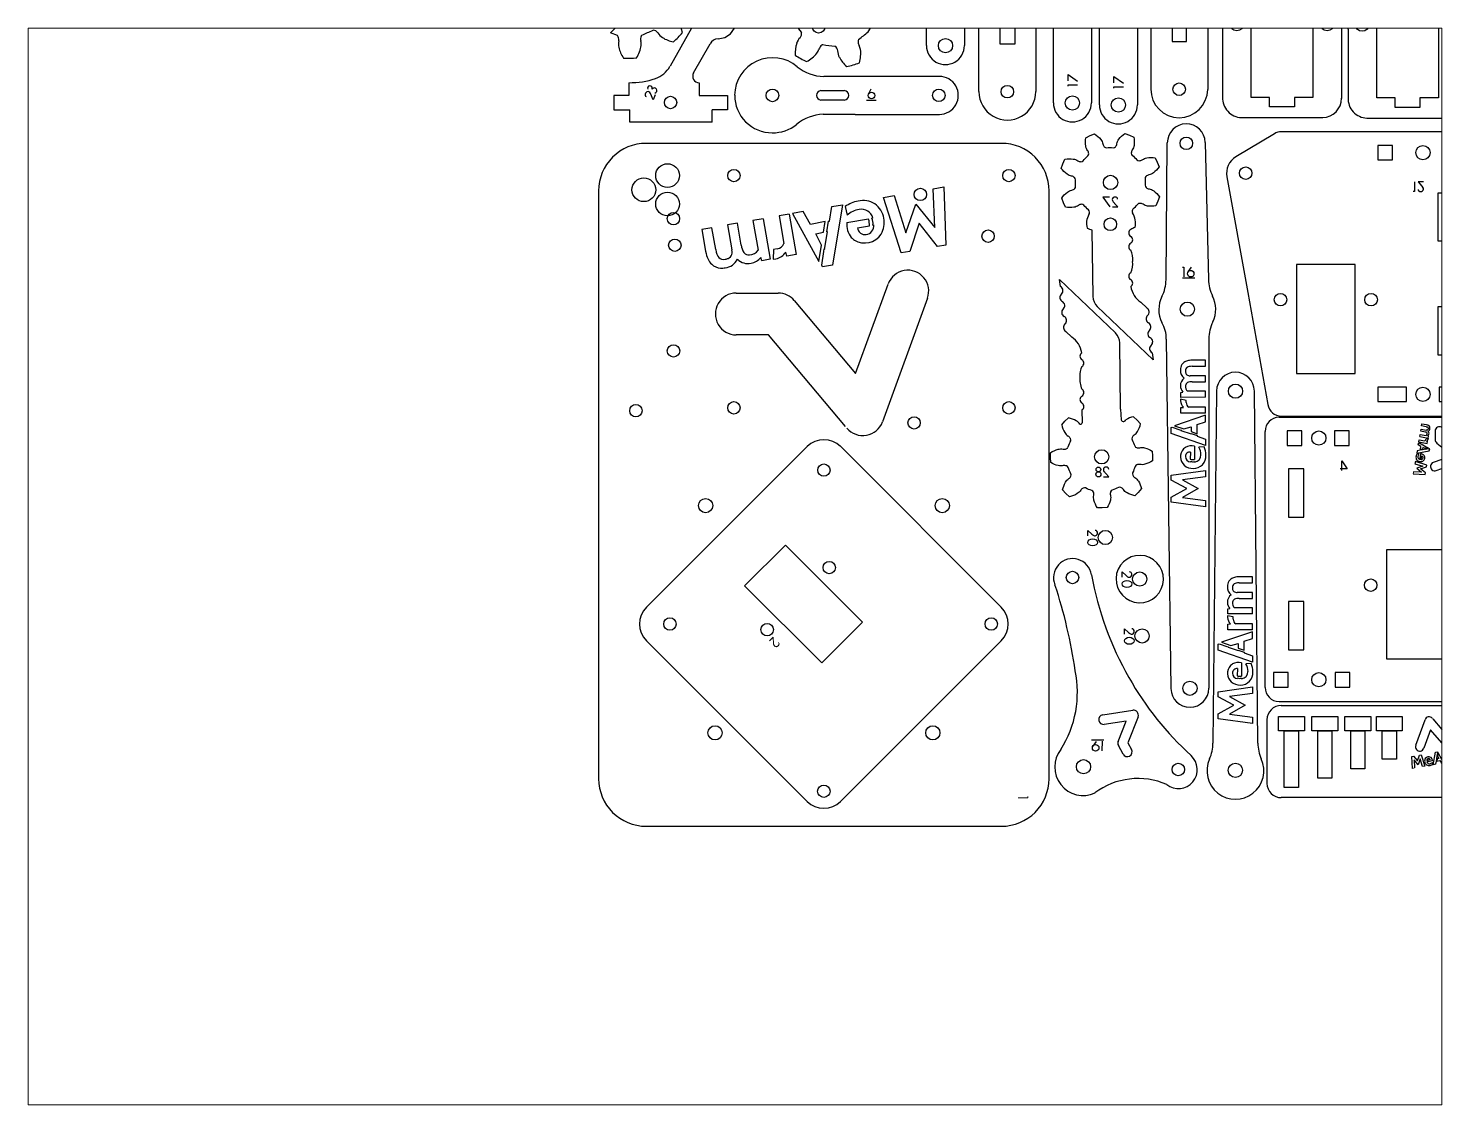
# Paper-space layout 'Layout1' of a CAD drawing. Header units: centimetres. Extents: x 1.05 to 9.45, y 0.8 to 7.2.
# The model-space entities are those that its viewports show. They can reach past a viewport. Long polylines and large blocks are cut down to what shows.
import ezdxf

# ---------------------------------------------------------------- set-up
doc = ezdxf.new("R2010")
doc.units = ezdxf.units.CM
doc.header["$MEASUREMENT"] = 0
for name, color, linetype in [('First Cuts', 1, 'Continuous'), ('Last Cut', 250, 'Continuous'), ('Layer 1', 3, 'Continuous'), ('Vector Etch', 5, 'Continuous')]:
    doc.layers.add(name, color=color, linetype=linetype)

msp = doc.modelspace()

# ---------------------------------------------------------------- linework, layer by layer
at = {"layer": 'First Cuts'}
for p, q in [((13.712, 15.311), (13.712, 17.628)), ((15.012, 17.628), (15.012, 15.311)), ((16.36, 15.301), (16.36, 17.618)), ((17.66, 17.618), (17.66, 15.301)), ((4.634, 15.454), (5.134, 15.454)), ((5.134, 15.253), (4.634, 15.253)), ((14.1, 15.311), (13.712, 15.311)), ((14.1, 15.111), (14.1, 15.311)), ((15.012, 15.311), (14.624, 15.311)), ((14.624, 15.311), (14.624, 15.111)), ((16.748, 15.301), (16.36, 15.301)), ((16.748, 15.101), (16.748, 15.301)), ((17.66, 15.301), (17.272, 15.301)), ((17.272, 15.301), (17.272, 15.101)), ((14.624, 15.111), (14.1, 15.111)), ((17.272, 15.101), (16.748, 15.101)), ((10.582, 2.281), (11.215, 2.38)), ((11.072, 2.151), (10.613, 2.08)), ((10.904, 1.718), (11.072, 2.151)), ((11.325, 2.242), (11.111, 1.689)), ((14.289, 2.245), (14.834, 2.245)), ((14.289, 1.945), (14.289, 2.245)), ((14.834, 2.245), (14.834, 1.945)), ((14.993, 2.245), (15.539, 2.245)), ((14.993, 1.945), (14.993, 2.245)), ((15.539, 2.245), (15.539, 1.945)), ((15.688, 2.245), (16.234, 2.245)), ((15.688, 1.945), (15.688, 2.245)), ((16.234, 2.245), (16.234, 1.945)), ((16.353, 2.245), (16.898, 2.245)), ((16.353, 1.945), (16.353, 2.245)), ((16.898, 2.245), (16.898, 1.945)), ((14.834, 1.945), (14.289, 1.945)), ((14.411, 0.745), (14.411, 1.945)), ((14.411, 1.945), (14.711, 1.945)), ((14.711, 1.945), (14.711, 0.745)), ((15.539, 1.945), (14.993, 1.945)), ((15.116, 0.945), (15.116, 1.945)), ((15.116, 1.945), (15.416, 1.945)), ((15.416, 1.945), (15.416, 0.945)), ((16.234, 1.945), (15.688, 1.945)), ((15.811, 1.145), (15.811, 1.945)), ((15.811, 1.945), (16.111, 1.945)), ((16.111, 1.945), (16.111, 1.145)), ((16.898, 1.945), (16.353, 1.945)), ((16.476, 1.345), (16.476, 1.945)), ((16.476, 1.945), (16.776, 1.945)), ((16.776, 1.945), (16.776, 1.345)), ((11.009, 1.453), (10.91, 1.633)), ((11.111, 1.689), (11.187, 1.551)), ((16.776, 1.345), (16.476, 1.345)), ((15.416, 0.945), (15.116, 0.945)), ((16.111, 1.145), (15.811, 1.145)), ((14.711, 0.745), (14.411, 0.745))]:
    msp.add_line(p, q, dxfattribs=at)
for points in [[(8.414, 17.232), (8.724, 17.232), (8.724, 16.432), (8.414, 16.432)], [(12.344, 16.993), (12.044, 16.993), (12.044, 16.493), (12.344, 16.493)], [(16.38, 14.299), (16.38, 13.991), (16.69, 13.992), (16.69, 14.299)], [(17.975, 12.275), (17.655, 12.275), (17.655, 13.295), (17.975, 13.295)], [(14.665, 9.485), (15.905, 9.485), (15.905, 11.785), (14.665, 11.785)], [(17.975, 9.875), (17.655, 9.875), (17.655, 10.895), (17.975, 10.895)], [(16.38, 9.199), (16.38, 8.892), (16.99, 8.892), (16.99, 9.199)], [(17.68, 9.199), (17.68, 8.892), (18.29, 8.892), (18.29, 9.199)], [(14.781, 7.968), (14.781, 8.276), (14.471, 8.276), (14.471, 7.968)], [(15.781, 7.968), (15.781, 8.276), (15.471, 8.276), (15.471, 7.968)], [(14.819, 7.472), (14.499, 7.472), (14.499, 6.452), (14.819, 6.452)], [(3.89, 5.865), (5.516, 4.239), (4.652, 3.376), (3.027, 5.001)], [(16.569, 3.462), (17.809, 3.462), (17.809, 5.762), (16.569, 5.762)], [(14.819, 4.672), (14.499, 4.672), (14.499, 3.652), (14.819, 3.652)], [(14.494, 2.868), (14.494, 3.176), (14.184, 3.176), (14.184, 2.868)], [(15.794, 2.868), (15.794, 3.176), (15.484, 3.176), (15.484, 2.868)]]:
    msp.add_lwpolyline(points, close=True, dxfattribs=at)
for centre, radius in [((2.454, 16.945), 0.132), ((13.407, 16.867), 0.15), ((15.312, 16.867), 0.15), ((16.054, 16.857), 0.15), ((17.96, 16.857), 0.15), ((4.587, 16.799), 0.132), ((7.263, 16.403), 0.15), ((8.568, 15.431), 0.132), ((12.194, 15.483), 0.132), ((1.465, 15.203), 0.131), ((3.614, 15.353), 0.133), ((7.124, 15.353), 0.132), ((9.941, 15.193), 0.15), ((10.911, 15.151), 0.15), ((12.343, 14.342), 0.132), ((17.335, 14.145), 0.15), ((2.801, 13.661), 0.131), ((8.601, 13.661), 0.131), ((13.597, 13.712), 0.132), ((10.745, 13.516), 0.151), ((6.734, 13.263), 0.131), ((1.525, 12.752), 0.131), ((10.741, 12.634), 0.132), ((1.555, 12.191), 0.131), ((8.162, 12.383), 0.131), ((14.329, 11.042), 0.132), ((16.241, 11.042), 0.132), ((12.366, 10.842), 0.15), ((1.526, 9.961), 0.131), ((13.381, 9.111), 0.15), ((17.335, 9.045), 0.15), ((0.733, 8.7), 0.131), ((2.801, 8.761), 0.131), ((8.601, 8.761), 0.131), ((6.602, 8.442), 0.131), ((15.139, 8.122), 0.15), ((10.56, 7.726), 0.15), ((4.699, 7.446), 0.131), ((2.203, 6.697), 0.15), ((7.195, 6.697), 0.15), ((10.637, 6.023), 0.15), ((4.812, 5.389), 0.131), ((9.943, 5.179), 0.132), ((11.361, 5.147), 0.15), ((16.233, 5.019), 0.132), ((1.451, 4.198), 0.131), ((3.503, 4.08), 0.131), ((8.229, 4.199), 0.131), ((11.411, 3.947), 0.15), ((12.419, 2.842), 0.15), ((15.139, 3.022), 0.15), ((2.403, 1.903), 0.15), ((6.996, 1.903), 0.15), ((10.175, 1.186), 0.15), ((12.174, 1.127), 0.132), ((13.379, 1.111), 0.15), ((4.698, 0.669), 0.131)]:
    msp.add_circle(centre, radius, dxfattribs=at)
for centre, radius, start, end in [((4.645, 15.353), 0.101, 96.1128, 263.8872), ((5.124, 15.353), 0.101, 276.1078, 83.8922), ((10.597, 2.181), 0.102, 98.8622, 278.8465), ((11.23, 2.279), 0.102, 338.8543, 98.8567), ((10.999, 1.682), 0.102, 158.8641, 208.8584), ((11.098, 1.502), 0.102, 208.8635, 28.858)]:
    msp.add_arc(centre, radius, start, end, dxfattribs=at)
at = {"layer": 'Last Cut'}
msp.add_lwpolyline([(8.448, 14.341), (0.948, 14.341, 0.414214), (-0.052, 13.341), (-0.052, 0.931, 0.414214), (0.948, -0.069), (8.448, -0.069, 0.414214), (9.448, 0.931), (9.448, 13.341, 0.414214)], format="xyb", close=True, dxfattribs=at)
at = {"layer": 'Layer 1'}
for p, q in [((7.663, 24.403), (7.663, 16.403)), ((10.341, 23.193), (10.341, 15.193)), ((11.311, 23.151), (11.311, 15.151)), ((12.794, 22.968), (12.794, 15.475)), ((9.169, 22.907), (9.169, 15.432)), ((6.863, 16.403), (6.863, 20.423)), ((7.969, 15.432), (7.969, 19.902)), ((11.594, 19.283), (11.594, 15.483)), ((9.541, 15.193), (9.541, 19.05)), ((10.511, 15.151), (10.511, 19.009)), ((13.109, 16.803), (13.109, 18.442)), ((15.616, 18.442), (15.616, 15.291)), ((15.757, 16.754), (15.757, 18.432)), ((0.198, 16.672), (0.839, 17.329)), ((2.074, 17.068), (1.453, 15.967)), ((13.109, 16.803), (13.109, 15.314)), ((15.757, 16.754), (15.757, 15.304)), ((0.342, 16.616), (0.198, 16.672)), ((1.948, 15.826), (2.299, 16.444)), ((0.586, 15.621), (0.586, 15.35)), ((2.065, 15.621), (2.065, 15.35)), ((7.134, 15.753), (4.699, 15.753)), ((0.266, 15.35), (0.266, 15.05)), ((0.586, 15.35), (0.266, 15.35)), ((2.065, 15.35), (2.666, 15.35)), ((2.666, 15.35), (2.666, 15.05)), ((2.666, 15.305), (2.666, 15.095)), ((0.266, 15.05), (0.602, 15.05)), ((0.602, 14.791), (0.602, 15.05)), ((2.34, 14.791), (2.34, 15.05)), ((2.666, 15.05), (2.34, 15.05)), ((5.359, 14.953), (4.684, 14.953)), ((5.359, 14.953), (7.134, 14.953)), ((2.34, 14.791), (0.602, 14.791)), ((13.504, 14.885), (15.22, 14.885)), ((16.152, 14.875), (17.868, 14.875)), ((11.916, 11.464), (11.943, 14.351)), ((12.743, 14.361), (12.809, 11.47)), ((14.201, 14.545), (13.387, 14.056)), ((18.17, 14.585), (14.347, 14.585)), ((13.201, 13.638), (13.638, 11.197)), ((10.354, 12.512), (10.372, 11.109)), ((9.691, 11.318), (9.668, 11.468)), ((9.668, 11.468), (10.847, 10.342)), ((13.638, 11.197), (14.061, 8.831)), ((11.643, 9.773), (10.464, 10.898)), ((11.385, 10.987), (11.509, 10.867)), ((9.926, 10.253), (9.802, 10.374)), ((11.922, 10.211), (12.019, 2.837)), ((12.819, 10.217), (12.819, 2.842)), ((10.958, 8.729), (10.939, 10.132)), ((11.62, 9.923), (11.643, 9.773)), ((12.98, 9.115), (12.906, 1.686)), ((13.852, 1.686), (13.78, 9.115)), ((10.142, 8.716), (10.144, 8.442)), ((10.958, 8.729), (10.968, 8.506)), ((9.715, 8.4), (9.784, 8.477)), ((9.784, 8.477), (9.86, 8.547)), ((11.232, 8.571), (11.308, 8.502)), ((11.308, 8.502), (11.378, 8.426)), ((14.299, 8.562), (18.141, 8.562)), ((14.347, 8.585), (18.17, 8.585)), ((14.006, 2.862), (14.006, 8.262)), ((0.956, 4.552), (4.345, 7.941)), ((5.053, 7.941), (8.441, 4.553)), ((4.344, 0.456), (0.956, 3.845)), ((8.441, 3.846), (6.774, 2.179)), ((14.299, 2.562), (18.149, 2.562)), ((14.345, 2.479), (18.048, 2.479)), ((6.774, 2.179), (5.051, 0.456)), ((14.045, 2.179), (14.045, 1.499)), ((14.045, 1.499), (14.045, 0.834)), ((18.048, 0.534), (14.345, 0.534))]:
    msp.add_line(p, q, dxfattribs=at)
for points in [[(10.168, 13.973, -0.048025), (10.266, 14.075, 0.233716), (10.284, 14.123, 0.12831), (10.262, 14.188, -0.135942), (10.221, 14.285, -0.086004), (10.221, 14.458), (10.313, 14.504), (10.41, 14.541, -0.086004), (10.537, 14.423, -0.135942), (10.581, 14.328, 0.12831), (10.614, 14.267, 0.233716), (10.661, 14.249)], [(10.661, 14.249, -0.048025), (10.802, 14.25, 0.233716), (10.849, 14.27, 0.12831), (10.88, 14.331, -0.135942), (10.921, 14.428, -0.086004), (11.045, 14.55), (11.142, 14.516), (11.236, 14.473, -0.086004), (11.241, 14.299, -0.135942), (11.203, 14.201, 0.12831), (11.183, 14.135, 0.233716), (11.203, 14.088)], [(10.009, 13.431, -0.048025), (10.007, 13.572, 0.233716), (9.987, 13.619, 0.12831), (9.925, 13.65, -0.135942), (9.829, 13.691, -0.086004), (9.707, 13.814), (9.74, 13.912), (9.784, 14.006, -0.086004), (9.957, 14.011, -0.135942), (10.055, 13.974, 0.12831), (10.121, 13.954, 0.233716), (10.168, 13.973)], [(11.201, 14.09, -0.048025), (11.302, 13.992, 0.233716), (11.35, 13.974, 0.12831), (11.415, 13.996, -0.135942), (11.512, 14.036, -0.086004), (11.686, 14.036), (11.731, 13.943), (11.768, 13.846, -0.086004), (11.649, 13.72, -0.135942), (11.554, 13.676, 0.12831), (11.493, 13.643, 0.233716), (11.474, 13.596)], [(10.281, 12.939, -0.048025), (10.18, 13.037, 0.233716), (10.133, 13.055, 0.12831), (10.067, 13.033, -0.135942), (9.97, 12.993, -0.086004), (9.797, 12.994), (9.751, 13.086), (9.715, 13.183, -0.086004), (9.834, 13.31, -0.135942), (9.929, 13.353, 0.12831), (9.99, 13.386, 0.233716), (10.009, 13.433)], [(11.474, 13.597, -0.048025), (11.476, 13.456, 0.233716), (11.496, 13.409, 0.12831), (11.558, 13.379, -0.135942), (11.655, 13.338, -0.086004), (11.778, 13.216), (11.744, 13.118), (11.701, 13.024, -0.086004), (11.528, 13.018, -0.135942), (11.43, 13.055, 0.12831), (11.364, 13.074, 0.233716), (11.317, 13.054)], [(11.199, 8.084, -0.048025), (11.255, 7.955, 0.233716), (11.292, 7.92, 0.12831), (11.36, 7.915, -0.135942), (11.465, 7.915, -0.086004), (11.626, 7.848), (11.632, 7.745), (11.629, 7.642, -0.086004), (11.471, 7.57, -0.135942), (11.366, 7.566, 0.12831), (11.298, 7.559, 0.233716), (11.262, 7.523)], [(9.909, 7.37, -0.048025), (9.854, 7.5, 0.233716), (9.817, 7.535, 0.12831), (9.748, 7.54, -0.135942), (9.643, 7.54, -0.086004), (9.483, 7.607), (9.476, 7.71), (9.48, 7.813, -0.086004), (9.638, 7.885, -0.135942), (9.743, 7.888, 0.12831), (9.812, 7.895, 0.233716), (9.847, 7.932)], [(11.262, 7.523, -0.048025), (11.211, 7.391, 0.233716), (11.212, 7.341, 0.12831), (11.257, 7.289, -0.135942), (11.332, 7.215, -0.086004), (11.399, 7.055), (11.331, 6.977), (11.256, 6.906, -0.086004), (11.093, 6.966, -0.135942), (11.016, 7.038, 0.12831), (10.962, 7.081, 0.233716), (10.911, 7.08)], [(10.35, 7.017, -0.048025), (10.219, 7.07, 0.233716), (10.168, 7.068, 0.12831), (10.116, 7.023, -0.135942), (10.042, 6.949, -0.086004), (9.882, 6.883), (9.804, 6.951), (9.733, 7.027, -0.086004), (9.794, 7.189, -0.135942), (9.866, 7.266, 0.12831), (9.91, 7.319, 0.233716), (9.909, 7.37)], [(10.911, 7.08, -0.048025), (10.782, 7.024, 0.233716), (10.746, 6.988, 0.12831), (10.741, 6.919, -0.135942), (10.741, 6.814, -0.086004), (10.674, 6.654), (10.571, 6.647), (10.468, 6.651, -0.086004), (10.396, 6.809, -0.135942), (10.393, 6.914, 0.12831), (10.386, 6.983, 0.233716), (10.35, 7.018)]]:
    msp.add_lwpolyline(points, format="xyb", dxfattribs=at)
for centre, radius, start, end in [((4.86, 17.401), 1.048, 317.5071, 42.7841), ((2.454, 16.945), 0.4, 271.7679, 78.6519), ((4.923, 17.393), 1.448, 190.3259, 201.3071), ((-4.064, 28.21), 12.587, 293.0342, 294.2034), ((1.086, 16.598), 0.132, 35.1612, 85.7713), ((1.063, 16.534), 0.671, 12.8624, 37.0392), ((3.774, 17.508), 0.671, 252.6251, 276.8019), ((3.819, 17.071), 0.232, 278.6351, 301.6187), ((4.018, 16.726), 0.166, 80.7687, 117.8268), ((4.027, 16.809), 0.0826, 60.6499, 77.6704), ((14.023, 24.584), 12.587, 217.7295, 218.8986), ((0.242, 16.53), 0.132, 350.2286, 40.8387), ((0.684, 16.436), 0.32, 167.0618, 192.3328), ((0.18, 16.501), 0.671, 327.9298, 352.1066), ((0.998, 16.539), 0.166, 156.0734, 193.1316), ((0.614, 16.433), 0.232, 353.9398, 16.9234), ((0.92, 16.569), 0.0826, 135.9546, 152.9751), ((1.465, 16.843), 0.32, 211.9944, 237.2654), ((1.642, 17.129), 0.656, 237.8058, 259.7121), ((0.583, 17.583), 1.448, 310.5633, 321.5444), ((2.472, 16.345), 0.2, 91.7641, 150.4152), ((4.75, 16.25), 0.656, 162.0928, 183.9991), ((4.428, 16.35), 0.32, 136.2814, 161.5524), ((4.097, 16.657), 0.132, 319.4482, 10.0582), ((4.751, 16.278), 0.166, 125.293, 162.3511), ((4.699, 16.343), 0.0826, 105.1742, 122.1947), ((6.374, 28.896), 12.587, 262.2537, 263.4229), ((5.587, 16.484), 0.166, 170.8335, 207.8917), ((5.504, 16.493), 0.0826, 150.7147, 167.7353), ((-2.282, 26.48), 12.587, 307.7943, 308.9635), ((5.242, 16.284), 0.232, 8.7, 31.6835), ((7.263, 16.403), 0.4, 179.9986, 0), ((1.011, 16.514), 0.656, 192.8732, 214.7795), ((0.583, 17.583), 1.448, 265.6307, 276.6118), ((3.615, 15.35), 0.799, 49.401, 179.637), ((4.928, 17.388), 1.448, 234.8502, 245.8313), ((4.029, 16.664), 0.671, 297.1494, 321.3262), ((4.367, 16.384), 0.232, 323.1594, 346.1429), ((4.858, 16.282), 0.132, 4.9888, 55.5988), ((5.309, 16.304), 0.32, 181.822, 207.0929), ((5.606, 16.463), 0.656, 207.6333, 229.5397), ((4.806, 16.239), 0.671, 342.69, 6.8668), ((0.966, 16.235), 0.555, 288.9937, 331.169), ((2.073, 15.761), 0.141, 152.5256, 266.7623), ((4.709, 16.667), 0.914, 231.0246, 269.3568), ((4.919, 17.388), 1.448, 280.3908, 291.3719), ((0.597, 17.373), 1.752, 269.6401, 288.3139), ((7.134, 15.353), 0.4, 269.9989, 90.0011), ((3.607, 15.355), 0.79, 180.0008, 270.0014), ((8.569, 15.432), 0.6, 179.999, 360), ((12.194, 15.483), 0.6, 179.9996, 359.2431), ((13.518, 15.294), 0.409, 177.1438, 268.1223), ((15.213, 15.287), 0.402, 271.0137, 0.6396), ((16.165, 15.284), 0.409, 177.1438, 268.1223), ((17.861, 15.277), 0.402, 271.0137, 0.6396), ((4.713, 14.021), 0.933, 91.7512, 129.4397), ((9.941, 15.193), 0.4, 179.9989, 0.0011), ((10.911, 15.151), 0.4, 179.9989, 0.0011), ((3.629, 15.335), 0.77, 268.3355, 309.5931), ((12.343, 14.352), 0.4, 1.2969, 180.1729), ((14.347, 14.302), 0.283, 90.0536, 121.0509), ((13.599, 13.711), 0.405, 121.5603, 190.4708), ((10.607, 12.652), 0.37, 149.9622, 195.2299), ((10.219, 12.884), 0.0826, 324.8063, 41.1432), ((11.273, 12.905), 0.0732, 137.6571, 206.1693), ((10.885, 12.657), 0.388, 347.053, 33.6892), ((10.708, 13.55), 0.785, 310.5848, 320.842), ((10.625, 13.319), 0.852, 243.9162, 251.4724), ((11.216, 12.452), 0.0858, 122.2766, 238.752), ((13.209, 8.547), 4.469, 115.8198, 117.1297), ((11.215, 12.16), 0.0851, 120.9818, 239.0182), ((11.127, 12.306), 0.0851, 300.9784, 59.0216), ((10.737, 11.89), 0.477, 355.3622, 24.4893), ((10.75, 11.806), 0.464, 335.1644, 5.5826), ((11.215, 11.538), 0.0851, 120.9823, 239.0256), ((11.127, 11.392), 0.0851, 300.9724, 59.0276), ((11.116, 11.472), 0.8, 333.273, 359.4535), ((13.608, 11.488), 0.8, 181.2963, 207.4893), ((9.774, 11.088), 0.0965, 131.6105, 241.8083), ((9.646, 11.233), 0.0965, 311.6057, 61.8212), ((10.672, 11.115), 0.3, 181.0441, 226.0438), ((11.679, 11.412), 0.516, 190.3626, 235.3683), ((12.363, 10.831), 0.6, 152.7001, 206.7174), ((12.366, 10.842), 0.6, 333.4706, 27.4799), ((9.811, 10.774), 0.0965, 131.6073, 241.8123), ((9.683, 10.918), 0.0965, 311.6201, 61.8059), ((11.464, 10.781), 0.0965, 311.6076, 61.8185), ((9.848, 10.459), 0.0965, 131.6076, 241.8185), ((9.72, 10.604), 0.0965, 311.6118, 61.8071), ((11.592, 10.637), 0.0965, 131.6118, 241.8071), ((11.501, 10.467), 0.0965, 311.6073, 61.8123), ((11.254, 10.217), 0.668, 359.4357, 30.9804), ((13.619, 10.216), 0.8, 153.4726, 179.9986), ((9.633, 9.829), 0.516, 10.3626, 55.3683), ((10.639, 10.126), 0.3, 1.0441, 46.0438), ((11.629, 10.323), 0.0965, 131.6201, 241.8059), ((11.538, 10.152), 0.0965, 311.6105, 61.8083), ((10.184, 9.849), 0.0851, 120.9724, 239.0276), ((11.666, 10.008), 0.0965, 131.6057, 241.8212), ((10.528, 9.446), 0.429, 154.6294, 183.3067), ((10.097, 9.703), 0.0851, 300.9823, 59.0256), ((10.607, 9.361), 0.511, 173.3117, 203.9982), ((13.38, 9.111), 0.4, 0.56, 179.4314), ((10.184, 8.935), 0.0851, 120.9784, 239.0216), ((10.097, 9.081), 0.0851, 300.9818, 59.0182), ((10.096, 8.788), 0.0858, 302.2766, 58.752), ((14.35, 8.878), 0.293, 189.355, 269.2705), ((10.212, 8.508), 0.508, 192.2168, 211.8792), ((9.761, 8.048), 0.508, 59.1984, 78.8608), ((9.93, 8.312), 0.197, 31.0466, 62.0123), ((10.105, 8.453), 0.0408, 260.3161, 343.4841), ((11.017, 8.528), 0.054, 203.5635, 281.6328), ((11.005, 8.55), 0.0781, 286.7188, 326.3575), ((11.337, 8.074), 0.508, 101.9482, 121.6106), ((10.88, 8.526), 0.508, 328.9298, 348.5922), ((14.303, 8.265), 0.297, 90.6986, 180.6686), ((4.699, 7.588), 0.5, 45, 135), ((9.952, 8.335), 0.197, 209.0653, 240.031), ((10.552, 7.721), 0.736, 152.4564, 163.4544), ((9.776, 8.053), 0.136, 25.9246, 55.1712), ((9.847, 8.086), 0.0575, 334.6836, 27.3029), ((11.25, 8.109), 0.0575, 153.5061, 206.1254), ((11.322, 8.077), 0.136, 125.6378, 154.8844), ((11.142, 8.357), 0.197, 300.778, 331.7437), ((10.637, 6.023), 0.5, 268.2107, 268.2107), ((9.945, 5.177), 0.402, 8.7174, 202.4361), ((11.361, 5.147), 0.5, 268.517, 268.2107), ((17.119, 6.476), 6.888, 190.3497, 209.6458), ((-0.32, 1.743), 10.423, 8.1048, 18.3468), ((1.31, 4.198), 0.5, 135, 225), ((8.087, 4.199), 0.5, 315, 45), ((11.411, 3.947), 0.5, 271.483, 271.483), ((7.797, 2.756), 2.249, 327.6825, 11.7178), ((16.98, 6.382), 6.721, 209.5356, 227.567), ((12.419, 2.842), 0.4, 180.7533, 0.0002), ((14.303, 2.858), 0.296, 179.3162, 269.3105), ((14.346, 2.178), 0.301, 90.1673, 179.8308), ((10.167, 1.179), 0.6, 141.4374, 294.7028), ((12.059, 1.695), 0.847, 336.0799, 359.438), ((14.699, 1.694), 0.847, 180.5178, 203.8794), ((12.174, 1.127), 0.4, 232.6673, 47.3451), ((13.379, 1.101), 0.6, 155.3946, 231.7944), ((13.379, 1.101), 0.6, 308.1991, 24.5947), ((11.323, -0.571), 1.509, 66.2163, 127.0829), ((13.379, 1.101), 0.6, 231.7944, 308.1948), ((14.346, 0.835), 0.301, 180.1692, 269.8327), ((4.698, 0.81), 0.5, 225, 315)]:
    msp.add_arc(centre, radius, start, end, dxfattribs=at)
at = {"layer": 'Vector Etch'}
for p, q in [((9.848, 15.659), (9.848, 15.797)), ((9.848, 15.797), (10.051, 15.651)), ((9.848, 15.547), (9.848, 15.576)), ((9.848, 15.576), (10.051, 15.576)), ((10.817, 15.617), (10.817, 15.755)), ((10.817, 15.755), (11.02, 15.61)), ((10.817, 15.506), (10.817, 15.535)), ((10.817, 15.535), (11.02, 15.535)), ((1.096, 15.262), (1.038, 15.393)), ((1.142, 15.363), (1.096, 15.262)), ((5.802, 15.243), (5.599, 15.243)), ((5.69, 15.486), (5.643, 15.383)), ((7.001, 13.382), (7.229, 13.422)), ((7.229, 13.422), (7.273, 12.195)), ((17.157, 13.529), (17.157, 13.326)), ((17.343, 13.529), (17.232, 13.529)), ((17.232, 13.529), (17.278, 13.478)), ((17.278, 13.478), (17.335, 13.41)), ((5.954, 13.198), (6.182, 13.238)), ((6.331, 12.03), (5.954, 13.198)), ((6.182, 13.238), (6.425, 12.454)), ((7.039, 12.563), (7.001, 13.382)), ((10.721, 13.208), (10.583, 13.208)), ((10.583, 13.208), (10.729, 13.005)), ((17.157, 13.326), (17.128, 13.326)), ((3.965, 12.848), (3.753, 12.811)), ((3.965, 12.848), (4.116, 11.993)), ((4.263, 12.9), (4.036, 12.86)), ((4.036, 12.86), (4.589, 11.851)), ((4.416, 12.629), (4.263, 12.9)), ((4.815, 12.699), (4.867, 13.006)), ((4.867, 13.006), (5.094, 13.046)), ((5.094, 13.046), (4.879, 11.774)), ((5.147, 13.006), (5.189, 12.829)), ((6.425, 12.454), (6.635, 13.058)), ((6.635, 13.058), (7.039, 12.563)), ((10.784, 13.005), (10.896, 13.005)), ((10.896, 13.005), (10.832, 13.075)), ((2.336, 12.562), (2.124, 12.524)), ((2.124, 12.524), (2.204, 12.064)), ((2.416, 12.101), (2.336, 12.562)), ((2.874, 12.656), (2.664, 12.619)), ((2.664, 12.619), (2.757, 12.091)), ((2.955, 12.196), (2.874, 12.656)), ((3.415, 12.751), (3.203, 12.714)), ((3.203, 12.714), (3.312, 12.09)), ((3.415, 12.751), (3.565, 11.896)), ((3.753, 12.811), (3.856, 12.228)), ((4.727, 12.689), (4.416, 12.629)), ((4.693, 12.465), (4.727, 12.689)), ((4.762, 12.471), (4.797, 12.696)), ((4.797, 12.696), (4.815, 12.699)), ((5.182, 12.669), (5.642, 12.745)), ((5.409, 12.561), (5.66, 12.6)), ((5.734, 12.766), (5.713, 12.762)), ((5.733, 12.618), (5.754, 12.621)), ((6.705, 12.658), (6.51, 12.061)), ((7.094, 12.164), (6.705, 12.658)), ((4.529, 12.431), (4.693, 12.465)), ((4.647, 12.19), (4.529, 12.431)), ((4.715, 12.102), (4.777, 12.474)), ((4.777, 12.474), (4.762, 12.471)), ((2.204, 12.064), (2.214, 12.017)), ((2.214, 12.017), (2.224, 11.978)), ((2.224, 11.978), (2.239, 11.937)), ((2.239, 11.937), (2.255, 11.9)), ((2.416, 12.101), (2.427, 12.047)), ((2.427, 12.047), (2.442, 12.002)), ((2.442, 12.002), (2.461, 11.961)), ((2.461, 11.961), (2.483, 11.931)), ((2.483, 11.931), (2.51, 11.91)), ((2.7, 11.924), (2.727, 11.945)), ((2.727, 11.945), (2.745, 11.97)), ((2.745, 11.97), (2.756, 11.998)), ((2.756, 11.998), (2.761, 12.027)), ((2.761, 12.059), (2.757, 12.091)), ((2.761, 12.027), (2.761, 12.059)), ((3.391, 11.865), (3.367, 11.93)), ((3.637, 12.101), (3.631, 11.894)), ((3.715, 12.115), (3.637, 12.101)), ((3.917, 11.958), (3.896, 12.048)), ((4.116, 11.993), (3.917, 11.958)), ((4.589, 11.851), (4.647, 12.19)), ((4.653, 11.771), (4.698, 12.062)), ((4.698, 12.062), (4.707, 12.117)), ((4.707, 12.117), (4.715, 12.102)), ((6.51, 12.061), (6.331, 12.03)), ((7.273, 12.195), (7.094, 12.164)), ((2.51, 11.91), (2.539, 11.896)), ((2.539, 11.896), (2.575, 11.892)), ((2.575, 11.892), (2.617, 11.895)), ((2.617, 11.895), (2.64, 11.9)), ((2.64, 11.9), (2.664, 11.908)), ((2.664, 11.908), (2.682, 11.914)), ((2.682, 11.914), (2.7, 11.924)), ((3.565, 11.896), (3.391, 11.865)), ((3.631, 11.894), (3.687, 11.903)), ((4.672, 11.738), (4.653, 11.771)), ((4.879, 11.774), (4.672, 11.738)), ((12.263, 11.725), (12.292, 11.725)), ((12.292, 11.725), (12.292, 11.522)), ((12.447, 11.726), (12.376, 11.627)), ((5.367, 9.484), (6.055, 11.373)), ((12.262, 11.504), (12.523, 11.504)), ((2.851, 11.182), (3.737, 11.182)), ((6.883, 11.072), (5.934, 8.465)), ((4.075, 11.024), (5.367, 9.484)), ((3.532, 10.301), (2.851, 10.301)), ((5.157, 8.364), (3.532, 10.301)), ((12.327, 9.564), (12.325, 9.539)), ((12.334, 9.585), (12.327, 9.564)), ((12.345, 9.601), (12.334, 9.585)), ((12.36, 9.614), (12.345, 9.601)), ((12.38, 9.624), (12.36, 9.614)), ((12.389, 9.757), (12.365, 9.751)), ((12.406, 9.631), (12.38, 9.624)), ((12.414, 9.762), (12.389, 9.757)), ((12.434, 9.635), (12.406, 9.631)), ((12.438, 9.764), (12.414, 9.762)), ((12.467, 9.636), (12.434, 9.635)), ((12.467, 9.765), (12.438, 9.764)), ((12.746, 9.765), (12.467, 9.765)), ((12.467, 9.636), (12.746, 9.636)), ((12.746, 9.636), (12.746, 9.765)), ((12.325, 9.539), (12.325, 9.525)), ((12.325, 9.525), (12.327, 9.51)), ((12.327, 9.51), (12.33, 9.499)), ((12.33, 9.499), (12.333, 9.487)), ((12.333, 9.487), (12.343, 9.469)), ((12.343, 9.469), (12.356, 9.456)), ((12.356, 9.456), (12.371, 9.446)), ((12.371, 9.446), (12.388, 9.441)), ((12.388, 9.441), (12.407, 9.438)), ((12.407, 9.438), (12.426, 9.437)), ((12.746, 9.437), (12.426, 9.437)), ((12.467, 9.309), (12.746, 9.309)), ((12.746, 9.309), (12.746, 9.437)), ((12.228, 9.087), (12.268, 9.094)), ((12.228, 8.981), (12.228, 9.087)), ((12.747, 8.982), (12.228, 8.981)), ((12.747, 9.11), (12.368, 9.11)), ((12.747, 8.982), (12.747, 9.11)), ((12.341, 8.918), (12.22, 8.943)), ((12.22, 8.943), (12.22, 8.908)), ((12.228, 8.767), (12.283, 8.77)), ((12.228, 8.647), (12.228, 8.767)), ((12.747, 8.648), (12.228, 8.647)), ((12.341, 8.87), (12.341, 8.918)), ((12.747, 8.776), (12.393, 8.776)), ((12.747, 8.648), (12.747, 8.776)), ((12.021, 8.346), (12.042, 8.353)), ((12.042, 8.353), (12.209, 8.297)), ((12.747, 8.605), (12.096, 8.383)), ((12.096, 8.383), (12.29, 8.314)), ((12.29, 8.314), (12.443, 8.359)), ((12.443, 8.359), (12.447, 8.259)), ((12.572, 8.405), (12.747, 8.467)), ((12.575, 8.215), (12.572, 8.405)), ((12.747, 8.467), (12.747, 8.605)), ((17.306, 8.378), (17.314, 8.422)), ((17.402, 8.361), (17.306, 8.378)), ((17.314, 8.422), (17.409, 8.405)), ((17.402, 8.361), (17.413, 8.359)), ((17.413, 8.359), (17.422, 8.356)), ((17.419, 8.403), (17.427, 8.401)), ((17.422, 8.356), (17.431, 8.352)), ((17.427, 8.401), (17.436, 8.398)), ((17.431, 8.352), (17.437, 8.347)), ((17.436, 8.398), (17.443, 8.395)), ((12.021, 8.22), (12.021, 8.346)), ((12.748, 7.963), (12.021, 8.22)), ((12.209, 8.297), (12.241, 8.286)), ((12.241, 8.286), (12.231, 8.283)), ((12.231, 8.283), (12.444, 8.208)), ((12.444, 8.208), (12.444, 8.218)), ((12.444, 8.218), (12.572, 8.174)), ((12.447, 8.259), (12.575, 8.215)), ((12.572, 8.174), (12.572, 8.163)), ((12.572, 8.163), (12.748, 8.101)), ((12.748, 8.101), (12.748, 7.963)), ((17.247, 8.04), (17.255, 8.084)), ((17.255, 8.084), (17.376, 8.063)), ((17.267, 8.154), (17.275, 8.198)), ((17.267, 8.154), (17.444, 8.123)), ((17.275, 8.198), (17.404, 8.176)), ((17.287, 8.266), (17.294, 8.31)), ((17.382, 8.25), (17.287, 8.266)), ((17.294, 8.31), (17.404, 8.291)), ((17.399, 8.092), (17.402, 8.108)), ((17.402, 8.108), (17.445, 8.11)), ((17.41, 8.29), (17.404, 8.291)), ((17.417, 8.29), (17.41, 8.29)), ((17.431, 8.05), (17.413, 8.055)), ((17.423, 8.291), (17.417, 8.29)), ((17.429, 8.293), (17.423, 8.291)), ((17.424, 8.009), (17.431, 8.05)), ((17.434, 8.297), (17.429, 8.293)), ((17.438, 8.302), (17.434, 8.297)), ((17.437, 8.347), (17.441, 8.342)), ((17.451, 8.159), (17.437, 8.164)), ((17.44, 8.306), (17.438, 8.302)), ((17.442, 8.31), (17.44, 8.306)), ((17.441, 8.342), (17.444, 8.336)), ((17.443, 8.315), (17.442, 8.31)), ((17.444, 8.32), (17.443, 8.315)), ((17.445, 8.11), (17.443, 8.098)), ((17.444, 8.336), (17.445, 8.328)), ((17.445, 8.328), (17.444, 8.32)), ((17.444, 8.123), (17.451, 8.159)), ((17.592, 8.271), (17.592, 8.088)), ((17.775, 8.13), (17.775, 8.271)), ((18.176, 7.793), (17.775, 8.13)), ((12.43, 7.828), (12.427, 7.676)), ((12.517, 7.95), (12.514, 7.671)), ((12.719, 7.936), (12.61, 7.93)), ((17.214, 7.854), (17.206, 7.806)), ((17.206, 7.806), (17.469, 7.851)), ((17.278, 7.864), (17.214, 7.854)), ((17.214, 7.796), (17.251, 7.787)), ((17.236, 7.979), (17.245, 8.026)), ((17.292, 7.947), (17.236, 7.979)), ((17.245, 8.026), (17.454, 7.911)), ((17.247, 8.04), (17.424, 8.009)), ((17.284, 7.788), (17.268, 7.693)), ((17.279, 7.868), (17.278, 7.864)), ((17.325, 7.875), (17.279, 7.868)), ((17.28, 7.882), (17.292, 7.947)), ((17.327, 7.89), (17.28, 7.882)), ((17.402, 7.885), (17.325, 7.872)), ((17.325, 7.872), (17.325, 7.875)), ((17.334, 7.924), (17.327, 7.89)), ((17.383, 7.899), (17.334, 7.924)), ((17.454, 7.911), (17.383, 7.899)), ((17.41, 7.888), (17.399, 7.887)), ((17.399, 7.887), (17.402, 7.885)), ((17.47, 7.898), (17.41, 7.888)), ((17.469, 7.851), (17.477, 7.894)), ((17.477, 7.894), (17.47, 7.898)), ((17.625, 8.018), (17.944, 7.75)), ((12.43, 7.631), (12.43, 7.618)), ((12.517, 7.615), (12.517, 7.628)), ((15.736, 7.473), (15.592, 7.473)), ((15.625, 7.435), (15.625, 7.64)), ((15.625, 7.64), (15.736, 7.473)), ((17.175, 7.628), (17.166, 7.581)), ((17.166, 7.581), (17.329, 7.531)), ((17.417, 7.55), (17.175, 7.628)), ((17.329, 7.531), (17.204, 7.487)), ((17.204, 7.487), (17.306, 7.404)), ((17.264, 7.674), (17.265, 7.678)), ((17.286, 7.473), (17.41, 7.513)), ((17.389, 7.392), (17.286, 7.473)), ((17.295, 7.674), (17.294, 7.67)), ((17.307, 7.741), (17.298, 7.689)), ((17.41, 7.513), (17.417, 7.55)), ((17.944, 7.75), (17.553, 7.607)), ((17.615, 7.436), (18.155, 7.632)), ((10.596, 7.304), (10.707, 7.304)), ((10.707, 7.304), (10.644, 7.374)), ((12.022, 7.34), (12.748, 7.441)), ((12.023, 7.231), (12.022, 7.34)), ((12.354, 7.055), (12.023, 7.231)), ((12.749, 7.303), (12.262, 7.24)), ((12.262, 7.24), (12.596, 7.055)), ((12.748, 7.441), (12.749, 7.303)), ((17.128, 7.364), (17.382, 7.355)), ((17.306, 7.404), (17.137, 7.411)), ((17.382, 7.355), (17.389, 7.392)), ((12.023, 6.877), (12.354, 7.055)), ((12.023, 6.768), (12.023, 6.877)), ((12.596, 7.055), (12.264, 6.868)), ((12.264, 6.868), (12.749, 6.806)), ((12.749, 6.668), (12.023, 6.768)), ((12.749, 6.806), (12.749, 6.668)), ((10.265, 6.062), (10.265, 6.173)), ((10.265, 6.173), (10.35, 6.096)), ((10.35, 6.096), (10.37, 6.079)), ((10.37, 6.079), (10.38, 6.072)), ((10.38, 6.072), (10.391, 6.065)), ((10.989, 5.186), (10.989, 5.297)), ((10.989, 5.297), (11.074, 5.22)), ((11.074, 5.22), (11.094, 5.203)), ((11.094, 5.203), (11.103, 5.196)), ((11.103, 5.196), (11.115, 5.19)), ((13.38, 5.186), (13.357, 5.18)), ((13.406, 5.191), (13.38, 5.186)), ((13.43, 5.193), (13.406, 5.191)), ((13.459, 5.193), (13.43, 5.193)), ((13.738, 5.194), (13.459, 5.193)), ((13.738, 5.065), (13.738, 5.194)), ((13.319, 4.993), (13.317, 4.968)), ((13.317, 4.968), (13.317, 4.954)), ((13.317, 4.954), (13.319, 4.939)), ((13.326, 5.014), (13.319, 4.993)), ((13.319, 4.939), (13.321, 4.928)), ((13.321, 4.928), (13.325, 4.916)), ((13.325, 4.916), (13.335, 4.898)), ((13.336, 5.03), (13.326, 5.014)), ((13.335, 4.898), (13.348, 4.885)), ((13.351, 5.043), (13.336, 5.03)), ((13.348, 4.885), (13.363, 4.875)), ((13.372, 5.053), (13.351, 5.043)), ((13.363, 4.875), (13.38, 4.87)), ((13.398, 5.06), (13.372, 5.053)), ((13.38, 4.87), (13.399, 4.866)), ((13.426, 5.064), (13.398, 5.06)), ((13.399, 4.866), (13.418, 4.865)), ((13.738, 4.866), (13.418, 4.865)), ((13.459, 5.065), (13.426, 5.064)), ((13.459, 5.065), (13.738, 5.065)), ((13.738, 4.738), (13.738, 4.866)), ((13.22, 4.516), (13.26, 4.523)), ((13.22, 4.41), (13.22, 4.516)), ((13.738, 4.539), (13.36, 4.539)), ((13.459, 4.738), (13.738, 4.738)), ((13.739, 4.41), (13.738, 4.539)), ((13.333, 4.347), (13.212, 4.371)), ((13.212, 4.371), (13.212, 4.337)), ((13.739, 4.41), (13.22, 4.41)), ((13.22, 4.196), (13.275, 4.199)), ((13.22, 4.076), (13.22, 4.196)), ((13.333, 4.299), (13.333, 4.347)), ((13.739, 4.205), (13.385, 4.205)), ((13.739, 4.076), (13.739, 4.205)), ((11.039, 3.986), (11.039, 4.097)), ((11.039, 4.097), (11.124, 4.02)), ((11.124, 4.02), (11.144, 4.003)), ((11.144, 4.003), (11.153, 3.996)), ((11.153, 3.996), (11.165, 3.99)), ((13.739, 4.034), (13.088, 3.812)), ((13.739, 4.076), (13.22, 4.076)), ((13.564, 3.833), (13.739, 3.896)), ((13.739, 3.896), (13.739, 4.034)), ((13.013, 3.775), (13.034, 3.782)), ((13.013, 3.649), (13.013, 3.775)), ((13.74, 3.392), (13.013, 3.649)), ((13.034, 3.782), (13.201, 3.726)), ((13.088, 3.812), (13.281, 3.743)), ((13.201, 3.726), (13.232, 3.715)), ((13.232, 3.715), (13.223, 3.712)), ((13.223, 3.712), (13.436, 3.637)), ((13.281, 3.743), (13.435, 3.788)), ((13.435, 3.788), (13.439, 3.688)), ((13.436, 3.637), (13.436, 3.646)), ((13.436, 3.646), (13.564, 3.603)), ((13.439, 3.688), (13.567, 3.644)), ((13.567, 3.644), (13.564, 3.833)), ((13.564, 3.603), (13.564, 3.592)), ((13.564, 3.592), (13.74, 3.53)), ((13.508, 3.379), (13.506, 3.1)), ((13.711, 3.365), (13.602, 3.358)), ((13.74, 3.53), (13.74, 3.392)), ((13.421, 3.257), (13.419, 3.105)), ((13.422, 3.06), (13.422, 3.047)), ((13.509, 3.044), (13.509, 3.057)), ((13.014, 2.768), (13.74, 2.87)), ((13.014, 2.66), (13.014, 2.768)), ((13.74, 2.732), (13.254, 2.669)), ((13.74, 2.87), (13.74, 2.732)), ((13.346, 2.484), (13.014, 2.66)), ((13.015, 2.306), (13.346, 2.484)), ((13.254, 2.669), (13.588, 2.484)), ((13.588, 2.484), (13.255, 2.297)), ((13.015, 2.197), (13.015, 2.306)), ((13.741, 2.097), (13.015, 2.197)), ((13.255, 2.297), (13.741, 2.235)), ((13.741, 2.235), (13.741, 2.097)), ((17.182, 1.639), (17.379, 2.179)), ((17.54, 2.2), (17.876, 1.799)), ((17.496, 1.968), (17.354, 1.577)), ((17.764, 1.649), (17.496, 1.968)), ((17.876, 1.799), (18.017, 1.799)), ((10.602, 1.745), (10.342, 1.746)), ((10.44, 1.722), (10.371, 1.622)), ((10.572, 1.524), (10.573, 1.727)), ((17.553, 1.23), (17.597, 1.493)), ((17.597, 1.493), (17.64, 1.501)), ((17.644, 1.494), (17.635, 1.434)), ((17.64, 1.501), (17.644, 1.494)), ((18.017, 1.616), (17.834, 1.616)), ((17.101, 1.406), (17.139, 1.413)), ((17.111, 1.152), (17.101, 1.406)), ((17.139, 1.413), (17.219, 1.31)), ((17.234, 1.228), (17.15, 1.33)), ((17.15, 1.33), (17.158, 1.16)), ((17.219, 1.31), (17.259, 1.434)), ((17.277, 1.353), (17.234, 1.228)), ((17.259, 1.434), (17.297, 1.441)), ((17.327, 1.19), (17.277, 1.353)), ((17.297, 1.441), (17.374, 1.199)), ((17.374, 1.199), (17.327, 1.19)), ((17.42, 1.319), (17.416, 1.318)), ((17.42, 1.288), (17.425, 1.289)), ((17.488, 1.331), (17.435, 1.322)), ((17.535, 1.308), (17.439, 1.292)), ((17.542, 1.238), (17.533, 1.275)), ((17.6, 1.238), (17.553, 1.23)), ((17.611, 1.302), (17.6, 1.238)), ((17.614, 1.302), (17.611, 1.302)), ((17.622, 1.349), (17.614, 1.302)), ((17.631, 1.426), (17.618, 1.348)), ((17.618, 1.348), (17.622, 1.349)), ((17.636, 1.35), (17.629, 1.304)), ((17.629, 1.304), (17.693, 1.316)), ((17.633, 1.422), (17.631, 1.426)), ((17.635, 1.434), (17.633, 1.422)), ((17.67, 1.358), (17.636, 1.35)), ((17.657, 1.477), (17.645, 1.407)), ((17.645, 1.407), (17.67, 1.358)), ((17.772, 1.268), (17.657, 1.477)), ((17.693, 1.316), (17.725, 1.26)), ((17.725, 1.26), (17.772, 1.268)), ((17.755, 1.448), (17.796, 1.455)), ((17.787, 1.271), (17.755, 1.448)), ((17.787, 1.271), (17.83, 1.279)), ((17.796, 1.455), (17.801, 1.437)), ((17.83, 1.279), (17.809, 1.4)), ((17.838, 1.423), (17.855, 1.426)), ((17.856, 1.469), (17.844, 1.467)), ((17.855, 1.426), (17.856, 1.469)), ((17.869, 1.468), (17.906, 1.475)), ((17.901, 1.291), (17.869, 1.468))]:
    msp.add_line(p, q, dxfattribs=at)
for centre, radius in [((5.705, 15.352), 0.0695), ((12.436, 11.591), 0.0694), ((10.489, 7.46), 0.0487), ((10.489, 7.357), 0.0542), ((10.431, 1.587), 0.0694)]:
    msp.add_circle(centre, radius, dxfattribs=at)
at = {"layer": 'Vector Etch', "color": 1}
for centre in [(1.401, 13.661), (0.901, 13.361), (1.401, 13.061)]:
    msp.add_circle(centre, 0.25, dxfattribs=at)
at = {"layer": 'Vector Etch'}
for centre, radius, start, end in [((1.04, 15.501), 0.0595, 107.3458, 194.0052), ((1.023, 15.501), 0.056, 342.3611, 90.4146), ((1.123, 15.455), 0.0554, 42.495, 148.3952), ((0.995, 15.368), 0.0687, 114.3442, 191.2645), ((0.969, 15.369), 0.0436, 198.1055, 247.4781), ((0.98, 15.37), 0.0626, 21.893, 102.2871), ((1.116, 15.458), 0.0598, 284.8782, 33.564), ((5.524, 12.492), 0.638, 99.3049, 126.2641), ((5.526, 12.659), 0.475, 58.453, 102.7988), ((10.84, 13.155), 0.0577, 132.7291, 218.5453), ((11.083, 13.322), 0.352, 215.1458, 224.5692), ((10.84, 13.138), 0.0711, 54.7566, 123.2326), ((10.852, 13.164), 0.0435, 357.8859, 47.2787), ((17.275, 13.369), 0.0429, 177.5115, 230.8793), ((17.288, 13.396), 0.0711, 234.756, 303.232), ((17.287, 13.378), 0.0579, 313.2365, 33.8205), ((5.552, 12.374), 0.582, 100.8818, 128.6374), ((5.489, 12.695), 0.255, 16.1241, 100.6291), ((5.511, 12.69), 0.457, 8.8385, 54.7613), ((5.622, 12.633), 0.442, 175.398, 218.7271), ((5.563, 12.57), 0.154, 183.4977, 280.9886), ((5.562, 12.608), 0.193, 279.081, 3.8048), ((5.209, 12.619), 0.451, 357.5634, 16.1973), ((5.471, 12.655), 0.264, 351.9218, 23.9643), ((5.475, 12.668), 0.497, 330.9992, 10.6384), ((3.689, 12.291), 0.179, 278.4503, 339.0678), ((5.542, 12.589), 0.352, 221.2599, 235.277), ((5.559, 12.658), 0.419, 238.6916, 326.6866), ((3.293, 12.225), 0.339, 184.8149, 213.8609), ((3.115, 12.12), 0.134, 219.3606, 274.9683), ((3.127, 12.207), 0.22, 269.9392, 327.7658), ((3.096, 12.162), 0.357, 280.741, 319.5225), ((3.614, 12.234), 0.338, 282.5529, 326.6609), ((2.59, 12.056), 0.369, 204.8996, 225.7346), ((2.535, 12.001), 0.291, 225.9487, 267.0841), ((2.544, 12.148), 0.439, 266.8638, 279.491), ((2.576, 12.053), 0.341, 276.8287, 332.3028), ((3.099, 12.12), 0.316, 225.5293, 281.5865), ((6.469, 11.223), 0.441, 339.9933, 159.9941), ((2.851, 10.741), 0.441, 89.9993, 270.0007), ((3.737, 10.741), 0.441, 39.9915, 90.0063), ((12.481, 9.556), 0.262, 166.9589, 179.5861), ((12.422, 9.547), 0.203, 176.9238, 232.3978), ((12.396, 9.576), 0.174, 126.0437, 167.1792), ((12.422, 9.538), 0.22, 104.9946, 125.8296), ((12.408, 9.232), 0.189, 125.6244, 181.6815), ((12.406, 9.223), 0.0798, 119.4557, 175.0634), ((12.449, 9.107), 0.203, 84.9099, 113.9559), ((12.432, 9.23), 0.213, 180.836, 219.6175), ((12.456, 9.207), 0.131, 170.0343, 227.8608), ((12.422, 8.918), 0.202, 182.6479, 226.7559), ((12.448, 8.867), 0.107, 178.5453, 239.1629), ((5.52, 8.616), 0.441, 219.9943, 339.9909), ((17.411, 8.325), 0.0764, 44.2648, 65.0998), ((17.423, 8.337), 0.0604, 2.9153, 44.0507), ((17.684, 8.271), 0.0913, 359.9988, 180.0001), ((17.362, 8.098), 0.037, 290.9316, 351.5491), ((17.376, 8.179), 0.0703, 56.1385, 85.1845), ((17.38, 8.214), 0.0455, 302.2336, 0.0602), ((17.374, 8.113), 0.0701, 303.3385, 347.4465), ((17.398, 8.216), 0.0277, 355.0311, 50.6388), ((17.389, 8.22), 0.0739, 310.4769, 349.2584), ((17.412, 8.328), 0.0706, 297.6966, 353.1707), ((17.398, 8.22), 0.0654, 348.4129, 44.4701), ((17.392, 8.335), 0.0909, 350.5084, 3.1356), ((17.683, 8.088), 0.0913, 179.9931, 230.0079), ((12.471, 7.729), 0.25, 138.7867, 226.7816), ((12.433, 7.747), 0.21, 121.3549, 135.372), ((12.45, 7.695), 0.264, 75.4931, 118.8222), ((12.419, 7.736), 0.0923, 83.5927, 181.0836), ((12.5, 7.766), 0.152, 276.2192, 0.7241), ((12.305, 7.762), 0.348, 0.9769, 28.7325), ((12.475, 7.748), 0.283, 318.5481, 2.8938), ((12.377, 7.767), 0.381, 359.3999, 26.3592), ((17.321, 7.717), 0.132, 143.7353, 170.6945), ((17.345, 7.712), 0.121, 141.362, 169.1176), ((17.292, 7.697), 0.0915, 51.2723, 94.6014), ((17.287, 7.71), 0.0867, 303.3128, 31.3078), ((17.301, 7.714), 0.0728, 34.7224, 48.7395), ((10.652, 7.455), 0.0577, 132.7291, 218.5453), ((10.651, 7.438), 0.0711, 54.7566, 123.2326), ((10.663, 7.464), 0.0435, 357.8859, 47.2787), ((12.486, 7.778), 0.297, 231.0942, 270.7335), ((12.442, 7.733), 0.115, 179.176, 263.8999), ((12.485, 7.939), 0.27, 257.6584, 276.2923), ((12.479, 7.781), 0.158, 252.0168, 284.0593), ((12.495, 7.754), 0.273, 268.9336, 314.8563), ((17.286, 7.717), 0.0983, 167.2006, 211.5464), ((17.28, 7.72), 0.0947, 215.2381, 261.1609), ((17.279, 7.725), 0.0528, 169.3703, 253.8753), ((17.287, 7.728), 0.0548, 246.0351, 278.0776), ((17.284, 7.728), 0.103, 259.361, 299.0002), ((17.295, 7.783), 0.0935, 253.8021, 272.4361), ((17.297, 7.71), 0.0399, 266.1946, 350.9184), ((17.305, 7.709), 0.032, 349.0108, 86.5017), ((17.584, 7.522), 0.0913, 110.0053, 290.0061), ((10.895, 7.622), 0.352, 215.1458, 224.5692), ((10.416, 6.12), 0.0596, 245.4011, 303.2327), ((10.425, 6.129), 0.0434, 45.7598, 92.2338), ((10.381, 6.131), 0.0912, 318.0417, 345.2393), ((10.402, 6.117), 0.0674, 351.5361, 39.0324), ((11.14, 5.244), 0.0596, 245.4011, 303.2327), ((11.148, 5.253), 0.0434, 45.7598, 92.2338), ((11.105, 5.255), 0.0912, 318.0417, 345.2393), ((11.126, 5.242), 0.0674, 351.5361, 39.0324), ((13.387, 5.005), 0.174, 126.0437, 167.1792), ((13.414, 4.967), 0.22, 104.9946, 125.8296), ((13.473, 4.985), 0.262, 166.9589, 179.5861), ((13.414, 4.976), 0.203, 176.9238, 232.3978), ((13.4, 4.661), 0.189, 125.6244, 181.6815), ((13.424, 4.659), 0.213, 180.836, 219.6175), ((13.448, 4.636), 0.131, 170.0343, 227.8608), ((13.398, 4.652), 0.0798, 119.4557, 175.0634), ((13.441, 4.536), 0.203, 84.9099, 113.9559), ((13.414, 4.347), 0.202, 182.6479, 226.7559), ((13.44, 4.296), 0.107, 178.5453, 239.1629), ((11.19, 4.044), 0.0596, 245.4011, 303.2327), ((11.198, 4.053), 0.0434, 45.7598, 92.2338), ((11.155, 4.055), 0.0912, 318.0417, 345.2393), ((11.176, 4.042), 0.0674, 351.5361, 39.0324), ((13.463, 3.158), 0.25, 138.7867, 226.7816), ((13.424, 3.175), 0.21, 121.3549, 135.372), ((13.442, 3.124), 0.264, 75.4931, 118.8222), ((13.297, 3.191), 0.348, 0.9769, 28.7325), ((13.369, 3.196), 0.381, 359.3999, 26.3592), ((13.411, 3.165), 0.0923, 83.5927, 181.0836), ((13.434, 3.161), 0.115, 179.176, 263.8999), ((13.476, 3.368), 0.27, 257.6584, 276.2923), ((13.47, 3.21), 0.158, 252.0168, 284.0593), ((13.487, 3.183), 0.273, 268.9336, 314.8563), ((13.492, 3.195), 0.152, 276.2192, 0.7241), ((13.467, 3.177), 0.283, 318.5481, 2.8938), ((13.478, 3.207), 0.297, 231.0942, 270.7335), ((17.464, 2.148), 0.0913, 39.9943, 159.9909), ((17.268, 1.608), 0.0913, 159.9933, 339.9941), ((17.834, 1.707), 0.0913, 219.9915, 270.0063), ((17.474, 1.308), 0.103, 150.9992, 190.6384), ((17.466, 1.304), 0.0947, 188.8385, 234.7613), ((17.456, 1.31), 0.0867, 58.6916, 146.6866), ((17.463, 1.31), 0.0983, 238.453, 282.7988), ((17.456, 1.321), 0.0399, 99.081, 183.8048), ((17.475, 1.311), 0.0548, 171.9218, 203.9643), ((17.471, 1.303), 0.0528, 196.1241, 280.6291), ((17.529, 1.318), 0.0935, 177.5634, 196.1973), ((17.456, 1.329), 0.032, 3.4977, 100.9886), ((17.458, 1.369), 0.121, 280.8818, 308.6374), ((17.464, 1.345), 0.132, 279.3049, 306.2641), ((17.46, 1.325), 0.0728, 41.2599, 55.277), ((17.443, 1.316), 0.0915, 355.398, 38.7271), ((17.859, 1.398), 0.0701, 102.5529, 146.6609), ((17.844, 1.386), 0.037, 98.4503, 159.0678)]:
    msp.add_arc(centre, radius, start, end, dxfattribs=at)
for centre in [(10.368, 5.92), (11.092, 5.044), (11.141, 3.844)]:
    msp.add_ellipse(centre, major_axis=(0.103, 0), ratio=0.713329, dxfattribs=at)
at = {"layer": 'Vector Etch', "lineweight": 9}
for points, knots in [([(17.137, 7.411), (17.137, 7.411), (17.137, 7.411), (17.128, 7.364), (17.128, 7.364)], [0.30769231, 0.30769231, 0.30769231, 0.30769231, 0.30769232, 0.38461538, 0.38461538, 0.38461538, 0.38461538]), ([(3.629, 3.924), (3.63, 3.898), (3.631, 3.875), (3.632, 3.855), (3.632, 3.855), (3.633, 3.846), (3.633, 3.838), (3.634, 3.829), (3.634, 3.829), (3.634, 3.82), (3.635, 3.813), (3.635, 3.806), (3.635, 3.806), (3.635, 3.799), (3.636, 3.793), (3.636, 3.788), (3.636, 3.788), (3.637, 3.783), (3.637, 3.78), (3.637, 3.779), (3.637, 3.779), (3.638, 3.777), (3.638, 3.775), (3.639, 3.771), (3.639, 3.771), (3.639, 3.768), (3.64, 3.765), (3.641, 3.761), (3.641, 3.761), (3.642, 3.757), (3.644, 3.753), (3.647, 3.749), (3.647, 3.749), (3.649, 3.745), (3.652, 3.741), (3.657, 3.736), (3.657, 3.736), (3.661, 3.732), (3.666, 3.728), (3.672, 3.725), (3.672, 3.725), (3.678, 3.722), (3.684, 3.721), (3.691, 3.72), (3.691, 3.72), (3.697, 3.72), (3.704, 3.721), (3.711, 3.723), (3.711, 3.723), (3.718, 3.726), (3.725, 3.731), (3.732, 3.738), (3.732, 3.738), (3.746, 3.752), (3.753, 3.765), (3.754, 3.778), (3.754, 3.778), (3.755, 3.79), (3.75, 3.802), (3.74, 3.811), (3.74, 3.811), (3.75, 3.802), (3.755, 3.79), (3.754, 3.778), (3.754, 3.778), (3.753, 3.765), (3.746, 3.752), (3.732, 3.738), (3.732, 3.738), (3.725, 3.731), (3.718, 3.726), (3.711, 3.723), (3.711, 3.723), (3.704, 3.721), (3.697, 3.72), (3.691, 3.72), (3.691, 3.72), (3.684, 3.721), (3.678, 3.722), (3.672, 3.725), (3.672, 3.725), (3.666, 3.728), (3.661, 3.732), (3.657, 3.736), (3.657, 3.736), (3.652, 3.741), (3.649, 3.745), (3.647, 3.749), (3.647, 3.749), (3.644, 3.753), (3.642, 3.757), (3.641, 3.761), (3.641, 3.761), (3.64, 3.765), (3.639, 3.768), (3.639, 3.771), (3.639, 3.771), (3.638, 3.775), (3.638, 3.777), (3.637, 3.779), (3.637, 3.779), (3.637, 3.78), (3.637, 3.783), (3.636, 3.788), (3.636, 3.788), (3.636, 3.793), (3.635, 3.799), (3.635, 3.806), (3.635, 3.806), (3.635, 3.813), (3.634, 3.82), (3.634, 3.829), (3.634, 3.829), (3.633, 3.838), (3.633, 3.846), (3.632, 3.855), (3.632, 3.855), (3.631, 3.875), (3.63, 3.898), (3.629, 3.924), (3.629, 3.924), (3.629, 3.924), (3.55, 3.845), (3.55, 3.845), (3.55, 3.845), (3.55, 3.845), (3.629, 3.924), (3.629, 3.924)], [0, 0, 0, 0, 0.030303, 0.030303, 0.030303, 0.030303, 0.060606, 0.060606, 0.060606, 0.060606, 0.090909, 0.090909, 0.090909, 0.090909, 0.121212, 0.121212, 0.121212, 0.121212, 0.151515, 0.151515, 0.151515, 0.151515, 0.181818, 0.181818, 0.181818, 0.181818, 0.212121, 0.212121, 0.212121, 0.212121, 0.242424, 0.242424, 0.242424, 0.242424, 0.272727, 0.272727, 0.272727, 0.272727, 0.30303, 0.30303, 0.30303, 0.30303, 0.333333, 0.333333, 0.333333, 0.333333, 0.363636, 0.363636, 0.363636, 0.363636, 0.393939, 0.393939, 0.393939, 0.393939, 0.424242, 0.424242, 0.424242, 0.424242, 0.454545, 0.454545, 0.454545, 0.454545, 0.484848, 0.484848, 0.484848, 0.484848, 0.515152, 0.515152, 0.515152, 0.515152, 0.545455, 0.545455, 0.545455, 0.545455, 0.575758, 0.575758, 0.575758, 0.575758, 0.606061, 0.606061, 0.606061, 0.606061, 0.636364, 0.636364, 0.636364, 0.636364, 0.666667, 0.666667, 0.666667, 0.666667, 0.69697, 0.69697, 0.69697, 0.69697, 0.727273, 0.727273, 0.727273, 0.727273, 0.757576, 0.757576, 0.757576, 0.757576, 0.787879, 0.787879, 0.787879, 0.787879, 0.818182, 0.818182, 0.818182, 0.818182, 0.848485, 0.848485, 0.848485, 0.848485, 0.878788, 0.878788, 0.878788, 0.878788, 0.909091, 0.909091, 0.909091, 0.909091, 0.939394, 0.939394, 0.939394, 0.939394, 1, 1, 1, 1]), ([(17.158, 1.16), (17.158, 1.16), (17.158, 1.16), (17.111, 1.152), (17.111, 1.152)], [0.30769231, 0.30769231, 0.30769231, 0.30769231, 0.30769232, 0.38461538, 0.38461538, 0.38461538, 0.38461538]), ([(9.003, 0.528), (9.003, 0.528), (9.003, 0.557), (9.003, 0.557), (9.003, 0.557), (9.003, 0.557), (9.003, 0.528), (9.003, 0.528), (9.003, 0.528), (9.003, 0.528), (8.799, 0.528), (8.799, 0.528), (8.799, 0.528), (8.799, 0.528), (9.003, 0.528), (9.003, 0.528)], [0, 0, 0, 0, 0.2, 0.2, 0.2, 0.2, 0.4, 0.4, 0.4, 0.4, 0.6, 0.6, 0.6, 0.6, 1, 1, 1, 1])]:
    msp.add_open_spline(points, degree=3, knots=knots, dxfattribs=at)

psp = doc.layouts.get("Layout1")

# ---------------------------------------------------------------- viewports
at = {"layer": '0', "color": 1, "view_target_point": (2.8204, 5.6242)}
psp.add_viewport(center=(5.25, 4), size=(8.4, 6.4), view_center_point=(0.0034, -0.2122), view_height=22.715817, dxfattribs=at)

doc.saveas('drawing.dxf')
